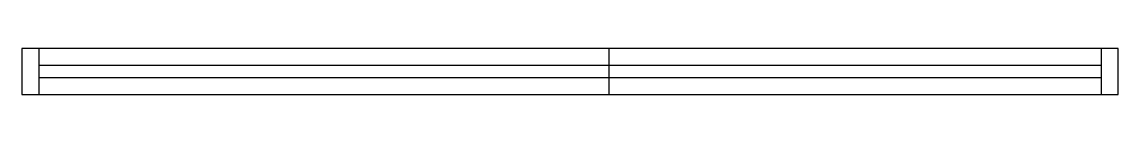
# Model space of a CAD drawing. Header units: metres. Extents: x 4663 to 5118, y -1217 to -1198.
import ezdxf

# ---------------------------------------------------------------- set-up
doc = ezdxf.new("R2010")
doc.units = ezdxf.units.M
doc.layers.add('Painéis', color=7, linetype='Continuous')
doc.layers.add('SARR_2.2x7', color=7, linetype='Continuous')

msp = doc.modelspace()

# ---------------------------------------------------------------- linework, layer by layer
at = {"layer": 'Painéis', "color": 7, "lineweight": 25}
msp.add_line((4906.76, -1216.74), (4906.76, -1197.74), dxfattribs=at)
msp.add_lwpolyline([(4662.76, -1197.74), (4662.76, -1216.74), (5118.26, -1216.74), (5118.26, -1197.74), (4662.76, -1197.74)], dxfattribs=at)
at = {"layer": 'SARR_2.2x7', "color": 7, "lineweight": 25}
for p, q in [((4669.76, -1197.74), (4669.76, -1216.74)), ((5111.26, -1197.74), (5111.26, -1216.74)), ((4906.76, -1204.74), (4669.76, -1204.74)), ((5111.26, -1204.74), (4906.76, -1204.74)), ((4669.76, -1209.74), (4906.76, -1209.74)), ((4906.76, -1209.74), (5111.26, -1209.74))]:
    msp.add_line(p, q, dxfattribs=at)

doc.saveas('drawing.dxf')
